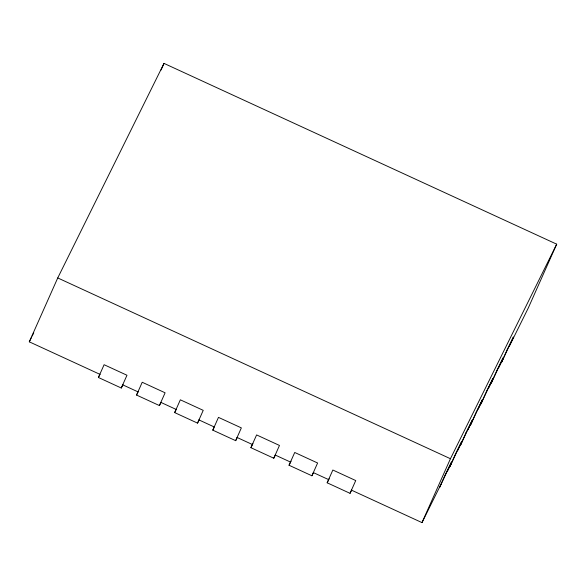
<?xml version="1.0" encoding="UTF-8"?>
<svg xmlns="http://www.w3.org/2000/svg" width="586" height="586" viewBox="0 0 586 586"><rect width="100%" height="100%" fill="white"/><g stroke="black" fill="none" stroke-linecap="round" stroke-linejoin="round"><path stroke-width="0.88" d="M99.832 374.293L29.3 341.828L57.743 277.94L164.007 63.391L556.7 244.172L528.257 308.06L509.168 346.597M161.047 70.027L164.007 63.391M98.411 377.487L104.103 364.712L126.972 375.245L121.287 388.02L98.411 377.487L100.023 374.234M136.538 395.045L142.222 382.262L165.098 392.796L159.414 405.571L136.538 395.045L138.15 391.785M174.665 412.595L180.349 399.813L203.225 410.347L197.541 423.121L174.665 412.595L176.276 409.343M212.791 430.146L218.475 417.371L241.351 427.897L235.667 440.672L212.791 430.146L214 427.707M250.911 447.697L256.602 434.922L279.478 445.448L273.787 458.23L250.911 447.697L252.925 443.631M289.037 465.247L294.729 452.473L317.605 462.999L311.913 475.781L289.037 465.247L291.052 461.182M327.164 482.798L332.855 470.023L355.731 480.557L350.04 493.331L327.164 482.798L329.178 478.733M351.461 490.138L421.993 522.609L450.436 458.721L556.7 244.172M29.3 341.828L31.329 337.726M32.142 336.086L33.768 332.804M121.287 388.02L122.899 384.768M159.414 405.571L161.025 402.318M197.541 423.121L199.152 419.869M235.667 440.672L237.271 437.42M273.787 458.23L275.398 454.97M311.913 475.781L313.525 472.528M350.04 493.331L351.651 490.079M421.993 522.609L441.082 484.073M447.272 471.576L451.396 463.24M457.585 450.744L461.717 442.415M467.906 429.912L472.03 421.583M478.22 409.087L482.351 400.751M488.541 388.254L492.665 379.926M498.854 367.422L502.978 359.093M57.743 277.94L450.436 458.721M122.708 384.826L137.959 391.844M160.835 402.377L176.086 409.402M198.962 419.928L214.212 426.952M237.088 437.478L252.339 444.503M275.215 455.036L290.466 462.054M313.334 472.587L328.585 479.604M445.345 474.492L439.661 487.266L451.535 461.988L445.345 474.492M455.666 453.659L449.975 466.434L461.856 441.163L455.666 453.659M465.98 432.827L460.296 445.609L472.17 420.33L465.98 432.827M476.301 412.002L470.609 424.777L482.49 399.505L476.301 412.002M486.614 391.17L480.923 403.944L492.804 378.673L486.614 391.17M496.928 370.337L491.244 383.119L503.118 357.841L496.928 370.337M507.249 349.512L501.557 362.287L513.439 337.016L507.249 349.512"/></g></svg>
